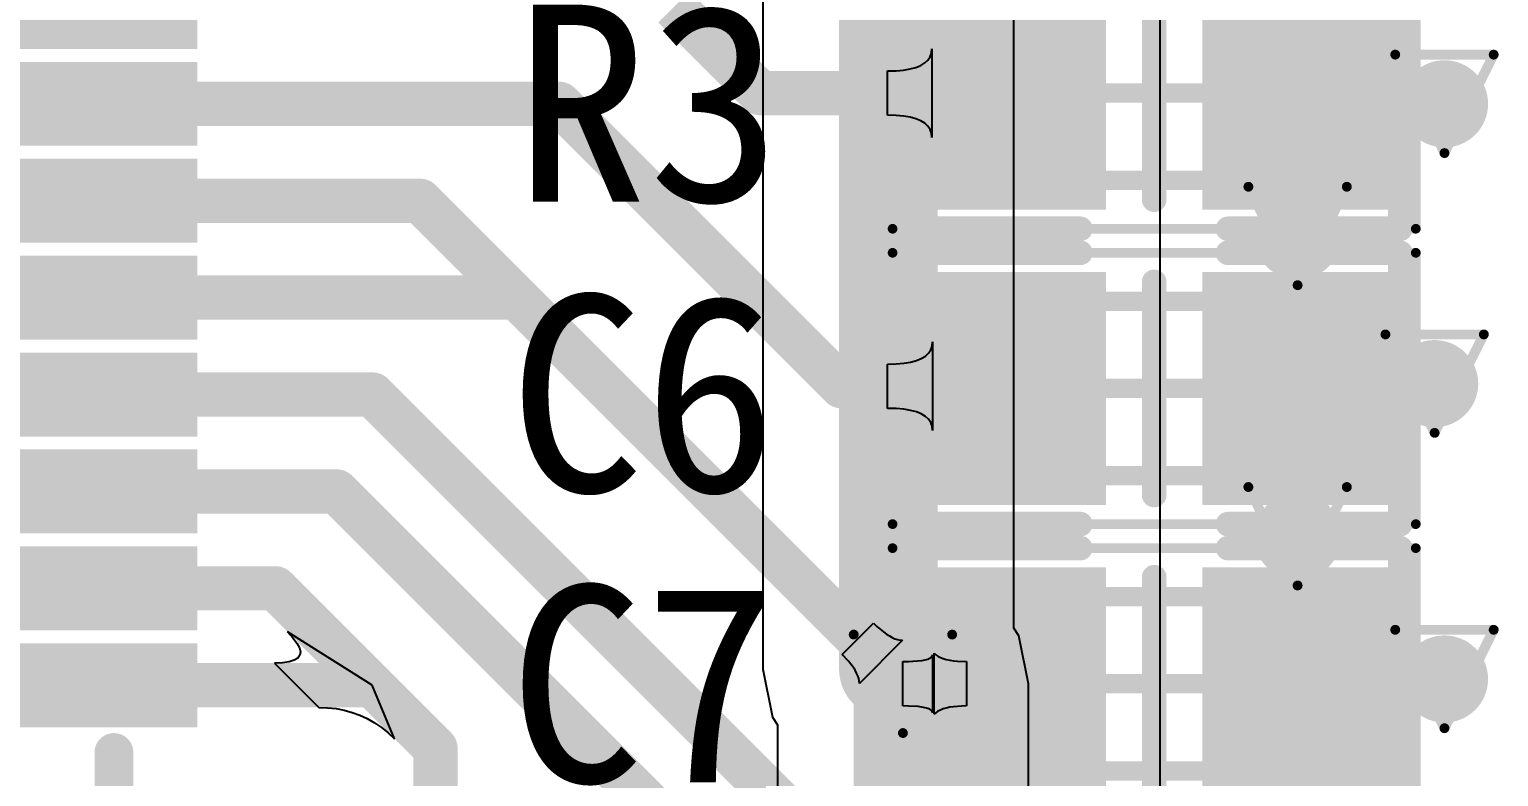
# Model space of a CAD drawing. Extents: x 75 to 173, y 40 to 188.
# Drawn here: x 126.22 to 133.8, y 140.45 to 144.31 of the extents above; entities that cross this region are included whole.
import ezdxf

# ---------------------------------------------------------------- set-up
doc = ezdxf.new("R2010")
doc.units = 0
doc.header["$MEASUREMENT"] = 0
doc.layers.get('0').update_dxf_attribs({"linetype": 'CONTINUOUS'})
for name, color, linetype in [('BottomLayer', 5, 'CONTINUOUS'), ('DRILLDRAWING', 1, 'CONTINUOUS'), ('MECHANICAL13', 56, 'CONTINUOUS'), ('MECHANICAL15', 56, 'CONTINUOUS'), ('MULTILAYER', 9, 'CONTINUOUS'), ('TopLayer', 1, 'CONTINUOUS'), ('TOPOVERLAY', 2, 'CONTINUOUS'), ('TOPPASTE', 8, 'CONTINUOUS'), ('TOPSOLDER', 216, 'CONTINUOUS'), ('ViaHoleLayer', 16, 'CONTINUOUS')]:
    doc.layers.add(name, color=color, linetype=linetype)

# ---------------------------------------------------------------- blocks, each defined once
blk = doc.blocks.new('QFN_64PIN_7')
at = {"layer": 'TOPOVERLAY', "const_width": 0.2}
blk.add_lwpolyline([(4.572, 4.572), (4.097002, 4.572)], dxfattribs=at)
at = {"layer": 'TOPOVERLAY', "const_width": 0.1}
blk.add_lwpolyline([(4.047002, 4.572, 1), (4.147002, 4.572, 1)], format="xyb", close=True, dxfattribs=at)
at = {"layer": 'TOPPASTE'}
for points in [[(0.635, 4.100002), (0.864997, 4.100002), (0.635, 4.9), (0.864997, 4.9)], [(1.134999, 4.100002), (1.364996, 4.100002), (1.134999, 4.9), (1.364996, 4.9)], [(1.634998, 4.100002), (1.864995, 4.100002), (1.634998, 4.9), (1.864995, 4.9)], [(2.134997, 4.100002), (2.364994, 4.100002), (2.134997, 4.9), (2.364994, 4.9)], [(2.634996, 4.100002), (2.864993, 4.100002), (2.634996, 4.9), (2.864993, 4.9)], [(3.134995, 4.100002), (3.364992, 4.100002), (3.134995, 4.9), (3.364992, 4.9)], [(3.634994, 4.100002), (3.864991, 4.100002), (3.634994, 4.9), (3.864991, 4.9)]]:
    blk.add_solid(points, dxfattribs=at)
at = {"layer": 'TOPSOLDER'}
for points in [[(0.033401, 3.998402), (0.466598, 3.998402), (0.033401, 5.0016), (0.466598, 5.0016)], [(0.5334, 3.998402), (0.966597, 3.998402), (0.5334, 5.0016), (0.966597, 5.0016)], [(1.033399, 3.998402), (1.466596, 3.998402), (1.033399, 5.0016), (1.466596, 5.0016)], [(1.533398, 3.998402), (1.966595, 3.998402), (1.533398, 5.0016), (1.966595, 5.0016)], [(2.033397, 3.998402), (2.466594, 3.998402), (2.033397, 5.0016), (2.466594, 5.0016)], [(2.533396, 3.998402), (2.966593, 3.998402), (2.533396, 5.0016), (2.966593, 5.0016)], [(3.033395, 3.998402), (3.466592, 3.998402), (3.033395, 5.0016), (3.466592, 5.0016)], [(3.533394, 3.998402), (3.966591, 3.998402), (3.533394, 5.0016), (3.966591, 5.0016)]]:
    blk.add_solid(points, dxfattribs=at)
blk = doc.blocks.new('R0603_72')
at = {"layer": 'MECHANICAL13', "const_width": 0.1}
for points in [[(-0.850001, 0.449999), (-0.850001, -0.450002)], [(0.849998, 0.449999), (-0.850001, 0.449999)], [(0.849998, 0.449999), (0.849998, -0.450002)], [(0.849998, -0.450002), (-0.850001, -0.450002)]]:
    blk.add_lwpolyline(points, dxfattribs=at)
at = {"layer": 'MECHANICAL13', "const_width": 0.05}
for points in [[(-0.875, 0.449999, 1), (-0.825002, 0.449999, 1)], [(-0.875, 0.449999, 1), (-0.825002, 0.449999, 1)], [(0.825, 0.449999, 1), (0.874997, 0.449999, 1)], [(0.825, 0.449999, 1), (0.874997, 0.449999, 1)], [(-0.875, -0.450002, 1), (-0.825002, -0.450002, 1)], [(-0.875, -0.450002, 1), (-0.825002, -0.450002, 1)], [(0.825, -0.450002, 1), (0.874997, -0.450002, 1)], [(0.825, -0.450002, 1), (0.874997, -0.450002, 1)]]:
    blk.add_lwpolyline(points, format="xyb", close=True, dxfattribs=at)
at = {"layer": 'MECHANICAL15'}
for points, const_width in [([(1.35, 0.700001), (-1.35, 0.700001)], 0.05), ([(-1.35, 0.700001), (-1.35, -0.700001)], 0.05), ([(1.35, 0.700001), (1.35, -0.700001)], 0.05), ([(0, 0.449999), (0, -0.450002)], 0.1), ([(0.449999, 0), (-0.450002, 0)], 0.1), ([(1.35, -0.700001), (-1.35, -0.700001)], 0.05)]:
    blk.add_lwpolyline(points, dxfattribs=dict(at, const_width=const_width))
for points, const_width in [([(-1.362499, 0.700001, 1), (-1.3375, 0.700001, 1)], 0.024999), ([(-1.362499, 0.700001, 1), (-1.3375, 0.700001, 1)], 0.024999), ([(1.3375, 0.700001, 1), (1.362499, 0.700001, 1)], 0.024999), ([(1.3375, 0.700001, 1), (1.362499, 0.700001, 1)], 0.024999), ([(-0.024999, 0.449999, 1), (0.024999, 0.449999, 1)], 0.05), ([(-0.475, 0, 1), (-0.425003, 0, 1)], 0.05), ([(0.425, 0, 1), (0.474998, 0, 1)], 0.05), ([(-0.024999, -0.450002, 1), (0.024999, -0.450002, 1)], 0.05), ([(-1.362499, -0.700001, 1), (-1.3375, -0.700001, 1)], 0.024999), ([(-1.362499, -0.700001, 1), (-1.3375, -0.700001, 1)], 0.024999), ([(1.3375, -0.700001, 1), (1.362499, -0.700001, 1)], 0.024999), ([(1.3375, -0.700001, 1), (1.362499, -0.700001, 1)], 0.024999)]:
    blk.add_lwpolyline(points, format="xyb", close=True, dxfattribs=dict(at, const_width=const_width))
at = {"layer": 'TOPOVERLAY', "const_width": 0.127}
for points in [[(-1.27, 0.700001), (-1.27, -0.700001)], [(-0.381, 0.700001), (-1.27, 0.700001)], [(1.27, 0.700001), (0.381, 0.700001)], [(1.27, 0.700001), (1.27, -0.700001)], [(0, 0.549999), (0, -0.549999)], [(-0.381, -0.700001), (-1.27, -0.700001)], [(1.27, -0.700001), (0.381, -0.700001)]]:
    blk.add_lwpolyline(points, dxfattribs=at)
at = {"layer": 'TOPOVERLAY', "const_width": 0.0635}
for points in [[(-1.30175, 0.700001, 1), (-1.23825, 0.700001, 1)], [(-1.30175, 0.700001, 1), (-1.23825, 0.700001, 1)], [(-0.41275, 0.700001, 1), (-0.34925, 0.700001, 1)], [(0.34925, 0.700001, 1), (0.41275, 0.700001, 1)], [(1.23825, 0.700001, 1), (1.30175, 0.700001, 1)], [(1.23825, 0.700001, 1), (1.30175, 0.700001, 1)], [(-0.03175, 0.549999, 1), (0.03175, 0.549999, 1)], [(-0.03175, -0.549999, 1), (0.03175, -0.549999, 1)], [(-1.30175, -0.700001, 1), (-1.23825, -0.700001, 1)], [(-1.30175, -0.700001, 1), (-1.23825, -0.700001, 1)], [(-0.41275, -0.700001, 1), (-0.34925, -0.700001, 1)], [(0.34925, -0.700001, 1), (0.41275, -0.700001, 1)], [(1.23825, -0.700001, 1), (1.30175, -0.700001, 1)], [(1.23825, -0.700001, 1), (1.30175, -0.700001, 1)]]:
    blk.add_lwpolyline(points, format="xyb", close=True, dxfattribs=at)
at = {"layer": 'TOPPASTE'}
for points in [[(-0.350002, -0.499999), (-0.350002, 0.499999), (-1.15, -0.499999), (-1.15, 0.499999)], [(1.149998, -0.499999), (1.149998, 0.499999), (0.349999, -0.499999), (0.349999, 0.499999)]]:
    blk.add_solid(points, dxfattribs=at)
at = {"layer": 'TOPSOLDER'}
for points in [[(-0.248402, -0.601599), (-0.248402, 0.601599), (-1.2516, -0.601599), (-1.2516, 0.601599)], [(1.251598, -0.601599), (1.251598, 0.601599), (0.248399, -0.601599), (0.248399, 0.601599)]]:
    blk.add_solid(points, dxfattribs=at)
blk = doc.blocks.new('C0603_115')
at = {"layer": 'MECHANICAL13', "const_width": 0.1}
for points in [[(-0.850001, 0.449999), (0.849998, 0.449999)], [(-0.850001, -0.450002), (-0.850001, 0.449999)], [(0.849998, -0.450002), (0.849998, 0.449999)], [(-0.850001, -0.450002), (0.849998, -0.450002)]]:
    blk.add_lwpolyline(points, dxfattribs=at)
at = {"layer": 'MECHANICAL13', "const_width": 0.05}
for points in [[(-0.875, 0.449999, 1), (-0.825002, 0.449999, 1)], [(-0.875, 0.449999, 1), (-0.825002, 0.449999, 1)], [(0.825, 0.449999, 1), (0.874997, 0.449999, 1)], [(0.825, 0.449999, 1), (0.874997, 0.449999, 1)], [(-0.875, -0.450002, 1), (-0.825002, -0.450002, 1)], [(-0.875, -0.450002, 1), (-0.825002, -0.450002, 1)], [(0.825, -0.450002, 1), (0.874997, -0.450002, 1)], [(0.825, -0.450002, 1), (0.874997, -0.450002, 1)]]:
    blk.add_lwpolyline(points, format="xyb", close=True, dxfattribs=at)
at = {"layer": 'MECHANICAL15'}
for points, const_width in [([(-1.35, -0.700001), (-1.35, 0.700001)], 0.05), ([(-1.35, 0.700001), (1.35, 0.700001)], 0.05), ([(1.35, -0.700001), (1.35, 0.700001)], 0.05), ([(0, -0.450002), (0, 0.449999)], 0.1), ([(-0.450002, 0), (0.449999, 0)], 0.1), ([(-1.35, -0.700001), (1.35, -0.700001)], 0.05)]:
    blk.add_lwpolyline(points, dxfattribs=dict(at, const_width=const_width))
for points, const_width in [([(-1.362499, 0.700001, 1), (-1.3375, 0.700001, 1)], 0.024999), ([(-1.362499, 0.700001, 1), (-1.3375, 0.700001, 1)], 0.024999), ([(1.3375, 0.700001, 1), (1.362499, 0.700001, 1)], 0.024999), ([(1.3375, 0.700001, 1), (1.362499, 0.700001, 1)], 0.024999), ([(-0.024999, 0.449999, 1), (0.024999, 0.449999, 1)], 0.05), ([(-0.475, 0, 1), (-0.425003, 0, 1)], 0.05), ([(0.425, 0, 1), (0.474998, 0, 1)], 0.05), ([(-0.024999, -0.450002, 1), (0.024999, -0.450002, 1)], 0.05), ([(-1.362499, -0.700001, 1), (-1.3375, -0.700001, 1)], 0.024999), ([(-1.362499, -0.700001, 1), (-1.3375, -0.700001, 1)], 0.024999), ([(1.3375, -0.700001, 1), (1.362499, -0.700001, 1)], 0.024999), ([(1.3375, -0.700001, 1), (1.362499, -0.700001, 1)], 0.024999)]:
    blk.add_lwpolyline(points, format="xyb", close=True, dxfattribs=dict(at, const_width=const_width))
at = {"layer": 'TOPOVERLAY', "const_width": 0.127}
for points in [[(-1.27, 0.700001), (-0.381, 0.700001)], [(-1.27, -0.700001), (-1.27, 0.700001)], [(0.381, 0.700001), (1.27, 0.700001)], [(1.27, -0.700001), (1.27, 0.700001)], [(0, -0.549999), (0, 0.549999)], [(-1.27, -0.700001), (-0.381, -0.700001)], [(0.381, -0.700001), (1.27, -0.700001)]]:
    blk.add_lwpolyline(points, dxfattribs=at)
at = {"layer": 'TOPOVERLAY', "const_width": 0.0635}
for points in [[(-1.30175, 0.700001, 1), (-1.23825, 0.700001, 1)], [(-1.30175, 0.700001, 1), (-1.23825, 0.700001, 1)], [(-0.41275, 0.700001, 1), (-0.34925, 0.700001, 1)], [(0.34925, 0.700001, 1), (0.41275, 0.700001, 1)], [(1.23825, 0.700001, 1), (1.30175, 0.700001, 1)], [(1.23825, 0.700001, 1), (1.30175, 0.700001, 1)], [(-0.03175, 0.549999, 1), (0.03175, 0.549999, 1)], [(-0.03175, -0.549999, 1), (0.03175, -0.549999, 1)], [(-1.30175, -0.700001, 1), (-1.23825, -0.700001, 1)], [(-1.30175, -0.700001, 1), (-1.23825, -0.700001, 1)], [(-0.41275, -0.700001, 1), (-0.34925, -0.700001, 1)], [(0.34925, -0.700001, 1), (0.41275, -0.700001, 1)], [(1.23825, -0.700001, 1), (1.30175, -0.700001, 1)], [(1.23825, -0.700001, 1), (1.30175, -0.700001, 1)]]:
    blk.add_lwpolyline(points, format="xyb", close=True, dxfattribs=at)
at = {"layer": 'TOPPASTE'}
for points in [[(-0.350002, -0.499999), (-0.350002, 0.499999), (-1.15, -0.499999), (-1.15, 0.499999)], [(1.149998, -0.499999), (1.149998, 0.499999), (0.349999, -0.499999), (0.349999, 0.499999)]]:
    blk.add_solid(points, dxfattribs=at)
at = {"layer": 'TOPSOLDER'}
for points in [[(-0.248402, -0.601599), (-0.248402, 0.601599), (-1.2516, -0.601599), (-1.2516, 0.601599)], [(1.251598, -0.601599), (1.251598, 0.601599), (0.248399, -0.601599), (0.248399, 0.601599)]]:
    blk.add_solid(points, dxfattribs=at)
blk = doc.blocks.new('C0603_116')
at = {"layer": 'MECHANICAL13', "const_width": 0.1}
for points in [[(-0.850001, 0.449999), (0.849998, 0.449999)], [(-0.850001, -0.450002), (-0.850001, 0.449999)], [(0.849998, -0.450002), (0.849998, 0.449999)], [(-0.850001, -0.450002), (0.849998, -0.450002)]]:
    blk.add_lwpolyline(points, dxfattribs=at)
at = {"layer": 'MECHANICAL13', "const_width": 0.05}
for points in [[(-0.875, 0.449999, 1), (-0.825002, 0.449999, 1)], [(-0.875, 0.449999, 1), (-0.825002, 0.449999, 1)], [(0.825, 0.449999, 1), (0.874997, 0.449999, 1)], [(0.825, 0.449999, 1), (0.874997, 0.449999, 1)], [(-0.875, -0.450002, 1), (-0.825002, -0.450002, 1)], [(-0.875, -0.450002, 1), (-0.825002, -0.450002, 1)], [(0.825, -0.450002, 1), (0.874997, -0.450002, 1)], [(0.825, -0.450002, 1), (0.874997, -0.450002, 1)]]:
    blk.add_lwpolyline(points, format="xyb", close=True, dxfattribs=at)
at = {"layer": 'MECHANICAL15'}
for points, const_width in [([(-1.35, -0.700001), (-1.35, 0.700001)], 0.05), ([(-1.35, 0.700001), (1.35, 0.700001)], 0.05), ([(1.35, -0.700001), (1.35, 0.700001)], 0.05), ([(0, -0.450002), (0, 0.449999)], 0.1), ([(-0.450002, 0), (0.449999, 0)], 0.1), ([(-1.35, -0.700001), (1.35, -0.700001)], 0.05)]:
    blk.add_lwpolyline(points, dxfattribs=dict(at, const_width=const_width))
for points, const_width in [([(-1.362499, 0.700001, 1), (-1.3375, 0.700001, 1)], 0.024999), ([(-1.362499, 0.700001, 1), (-1.3375, 0.700001, 1)], 0.024999), ([(1.3375, 0.700001, 1), (1.362499, 0.700001, 1)], 0.024999), ([(1.3375, 0.700001, 1), (1.362499, 0.700001, 1)], 0.024999), ([(-0.024999, 0.449999, 1), (0.024999, 0.449999, 1)], 0.05), ([(-0.475, 0, 1), (-0.425003, 0, 1)], 0.05), ([(0.425, 0, 1), (0.474998, 0, 1)], 0.05), ([(-0.024999, -0.450002, 1), (0.024999, -0.450002, 1)], 0.05), ([(-1.362499, -0.700001, 1), (-1.3375, -0.700001, 1)], 0.024999), ([(-1.362499, -0.700001, 1), (-1.3375, -0.700001, 1)], 0.024999), ([(1.3375, -0.700001, 1), (1.362499, -0.700001, 1)], 0.024999), ([(1.3375, -0.700001, 1), (1.362499, -0.700001, 1)], 0.024999)]:
    blk.add_lwpolyline(points, format="xyb", close=True, dxfattribs=dict(at, const_width=const_width))
at = {"layer": 'TOPOVERLAY', "const_width": 0.127}
for points in [[(-1.27, 0.700001), (-0.381, 0.700001)], [(-1.27, -0.700001), (-1.27, 0.700001)], [(0.381, 0.700001), (1.27, 0.700001)], [(1.27, -0.700001), (1.27, 0.700001)], [(0, -0.549999), (0, 0.549999)], [(-1.27, -0.700001), (-0.381, -0.700001)], [(0.381, -0.700001), (1.27, -0.700001)]]:
    blk.add_lwpolyline(points, dxfattribs=at)
at = {"layer": 'TOPOVERLAY', "const_width": 0.0635}
for points in [[(-1.30175, 0.700001, 1), (-1.23825, 0.700001, 1)], [(-1.30175, 0.700001, 1), (-1.23825, 0.700001, 1)], [(-0.41275, 0.700001, 1), (-0.34925, 0.700001, 1)], [(0.34925, 0.700001, 1), (0.41275, 0.700001, 1)], [(1.23825, 0.700001, 1), (1.30175, 0.700001, 1)], [(1.23825, 0.700001, 1), (1.30175, 0.700001, 1)], [(-0.03175, 0.549999, 1), (0.03175, 0.549999, 1)], [(-0.03175, -0.549999, 1), (0.03175, -0.549999, 1)], [(-1.30175, -0.700001, 1), (-1.23825, -0.700001, 1)], [(-1.30175, -0.700001, 1), (-1.23825, -0.700001, 1)], [(-0.41275, -0.700001, 1), (-0.34925, -0.700001, 1)], [(0.34925, -0.700001, 1), (0.41275, -0.700001, 1)], [(1.23825, -0.700001, 1), (1.30175, -0.700001, 1)], [(1.23825, -0.700001, 1), (1.30175, -0.700001, 1)]]:
    blk.add_lwpolyline(points, format="xyb", close=True, dxfattribs=at)
at = {"layer": 'TOPPASTE'}
for points in [[(-0.350002, -0.499999), (-0.350002, 0.499999), (-1.15, -0.499999), (-1.15, 0.499999)], [(1.149998, -0.499999), (1.149998, 0.499999), (0.349999, -0.499999), (0.349999, 0.499999)]]:
    blk.add_solid(points, dxfattribs=at)
at = {"layer": 'TOPSOLDER'}
for points in [[(-0.248402, -0.601599), (-0.248402, 0.601599), (-1.2516, -0.601599), (-1.2516, 0.601599)], [(1.251598, -0.601599), (1.251598, 0.601599), (0.248399, -0.601599), (0.248399, 0.601599)]]:
    blk.add_solid(points, dxfattribs=at)

msp = doc.modelspace()

# ---------------------------------------------------------------- linework, layer by layer
at = {"layer": 'BottomLayer'}
for p, q in [((130.00401, 147.48442), (130.00401, 141.00682)), ((131.2989, 141.21837), (131.2989, 147.48442)), ((131.32521, 141.17898), (131.2989, 141.21837)), ((131.3745, 140.93122), (131.32521, 141.17898)), ((130.00401, 141.00682), (130.0533, 140.75906)), ((131.3745, 138.82182), (131.3745, 140.93122)), ((130.0533, 140.75906), (130.07962, 140.71967)), ((130.07962, 140.71967), (130.07962, 139.09))]:
    msp.add_line(p, q, dxfattribs=at)
at = {"layer": 'BottomLayer', "const_width": 0.508}
for points in [[(130.65146, 141.00682), (130.65146, 147.48442)], [(130.65146, 141.00682), (130.72706, 140.93122)], [(130.72706, 138.82182), (130.72706, 140.93122)]]:
    msp.add_lwpolyline(points, dxfattribs=at)
at = {"layer": 'BottomLayer'}
for points, const_width in [([(133.40916, 143.92382, 1), (133.63415, 143.92382, 1)], 0.225), ([(132.65128, 143.24202, 1), (132.87628, 143.24202, 1)], 0.225), ([(133.35836, 142.48002, 1), (133.58335, 142.48002, 1)], 0.225), ([(132.65128, 141.69262, 1), (132.87628, 141.69262, 1)], 0.225), ([(130.52446, 141.00682, 1), (130.77846, 141.00682, 1)], 0.254), ([(130.52446, 141.00682, 1), (130.77846, 141.00682, 1)], 0.254), ([(130.60006, 140.93122, 1), (130.85406, 140.93122, 1)], 0.254), ([(130.60006, 140.93122, 1), (130.85406, 140.93122, 1)], 0.254), ([(133.40916, 140.95602, 1), (133.63415, 140.95602, 1)], 0.225), ([(130.61456, 140.93122, 1), (130.83956, 140.93122, 1)], 0.225)]:
    msp.add_lwpolyline(points, format="xyb", close=True, dxfattribs=dict(at, const_width=const_width))
at = {"layer": 'DRILLDRAWING', "const_width": 0.0508}
for points in [[(133.26766, 144.17782), (133.77566, 144.17782)], [(133.26766, 144.17782), (133.52166, 143.66982)], [(133.52166, 143.66982), (133.77566, 144.17782)], [(132.50978, 143.49602), (133.01778, 143.49602)], [(132.50978, 143.49602), (132.76378, 142.98802)], [(132.76378, 142.98802), (133.01778, 143.49602)], [(133.21686, 142.73402), (133.72486, 142.73402)], [(133.21686, 142.73402), (133.47086, 142.22602)], [(133.47086, 142.22602), (133.72486, 142.73402)], [(132.50978, 141.94662), (133.01778, 141.94662)], [(132.50978, 141.94662), (132.76378, 141.43862)], [(132.76378, 141.43862), (133.01778, 141.94662)], [(130.47306, 141.18522), (130.98106, 141.18522)], [(130.47306, 141.18522), (130.72706, 140.67722)], [(130.72706, 140.67722), (130.98106, 141.18522)], [(133.26766, 141.21002), (133.77566, 141.21002)], [(133.26766, 141.21002), (133.52166, 140.70202)], [(133.52166, 140.70202), (133.77566, 141.21002)]]:
    msp.add_lwpolyline(points, dxfattribs=at)
at = {"layer": 'DRILLDRAWING', "const_width": 0.0254}
for points in [[(133.25496, 144.17782, 1), (133.28036, 144.17782, 1)], [(133.25496, 144.17782, 1), (133.28036, 144.17782, 1)], [(133.76296, 144.17782, 1), (133.78836, 144.17782, 1)], [(133.76296, 144.17782, 1), (133.78836, 144.17782, 1)], [(133.50896, 143.66982, 1), (133.53436, 143.66982, 1)], [(133.50896, 143.66982, 1), (133.53436, 143.66982, 1)], [(132.49708, 143.49602, 1), (132.52248, 143.49602, 1)], [(132.49708, 143.49602, 1), (132.52248, 143.49602, 1)], [(133.00508, 143.49602, 1), (133.03048, 143.49602, 1)], [(133.00508, 143.49602, 1), (133.03048, 143.49602, 1)], [(132.75108, 142.98802, 1), (132.77648, 142.98802, 1)], [(132.75108, 142.98802, 1), (132.77648, 142.98802, 1)], [(133.20416, 142.73402, 1), (133.22956, 142.73402, 1)], [(133.20416, 142.73402, 1), (133.22956, 142.73402, 1)], [(133.71216, 142.73402, 1), (133.73756, 142.73402, 1)], [(133.71216, 142.73402, 1), (133.73756, 142.73402, 1)], [(133.45816, 142.22602, 1), (133.48356, 142.22602, 1)], [(133.45816, 142.22602, 1), (133.48356, 142.22602, 1)], [(132.49708, 141.94662, 1), (132.52248, 141.94662, 1)], [(132.49708, 141.94662, 1), (132.52248, 141.94662, 1)], [(133.00508, 141.94662, 1), (133.03048, 141.94662, 1)], [(133.00508, 141.94662, 1), (133.03048, 141.94662, 1)], [(132.75108, 141.43862, 1), (132.77648, 141.43862, 1)], [(132.75108, 141.43862, 1), (132.77648, 141.43862, 1)], [(130.46036, 141.18522, 1), (130.48576, 141.18522, 1)], [(130.46036, 141.18522, 1), (130.48576, 141.18522, 1)], [(130.96836, 141.18522, 1), (130.99376, 141.18522, 1)], [(130.96836, 141.18522, 1), (130.99376, 141.18522, 1)], [(133.25496, 141.21002, 1), (133.28036, 141.21002, 1)], [(133.25496, 141.21002, 1), (133.28036, 141.21002, 1)], [(133.76296, 141.21002, 1), (133.78836, 141.21002, 1)], [(133.76296, 141.21002, 1), (133.78836, 141.21002, 1)], [(133.50896, 140.70202, 1), (133.53436, 140.70202, 1)], [(133.50896, 140.70202, 1), (133.53436, 140.70202, 1)], [(130.71436, 140.67722, 1), (130.73976, 140.67722, 1)], [(130.71436, 140.67722, 1), (130.73976, 140.67722, 1)]]:
    msp.add_lwpolyline(points, format="xyb", close=True, dxfattribs=at)
at = {"layer": 'MULTILAYER', "const_width": 0.225}
for points in [[(133.40916, 143.92382, 1), (133.63415, 143.92382, 1)], [(132.65128, 143.24202, 1), (132.87628, 143.24202, 1)], [(133.35836, 142.48002, 1), (133.58335, 142.48002, 1)], [(132.65128, 141.69262, 1), (132.87628, 141.69262, 1)], [(133.40916, 140.95602, 1), (133.63415, 140.95602, 1)], [(130.61456, 140.93122, 1), (130.83956, 140.93122, 1)]]:
    msp.add_lwpolyline(points, format="xyb", close=True, dxfattribs=at)
at = {"layer": 'TopLayer'}
for p, q in [((132.05466, 143.09822), (132.05466, 144.41882)), ((130.81956, 144.1221), (130.84013, 144.13467)), ((130.84013, 144.13467), (130.85614, 144.14953)), ((130.85614, 144.14953), (130.86757, 144.16667)), ((130.86757, 144.16667), (130.87442, 144.1861)), ((130.87442, 144.1861), (130.87671, 144.20782)), ((130.87671, 144.20782), (130.87671, 143.75062)), ((130.64811, 144.09352), (130.69154, 144.09466)), ((130.64811, 143.86492), (130.64811, 144.09352)), ((130.69154, 144.09466), (130.73041, 144.09809)), ((130.73041, 144.09809), (130.7647, 144.10381)), ((130.7647, 144.10381), (130.79441, 144.11181)), ((130.79441, 144.11181), (130.81956, 144.1221)), ((130.69154, 143.86378), (130.64811, 143.86492)), ((130.73041, 143.86035), (130.69154, 143.86378)), ((130.7647, 143.85463), (130.73041, 143.86035)), ((130.79441, 143.84663), (130.7647, 143.85463)), ((130.81956, 143.83635), (130.79441, 143.84663)), ((130.84013, 143.82377), (130.81956, 143.83635)), ((130.85614, 143.80891), (130.84013, 143.82377)), ((130.86757, 143.79177), (130.85614, 143.80891)), ((130.87442, 143.77234), (130.86757, 143.79177)), ((130.87671, 143.75062), (130.87442, 143.77234)), ((132.05466, 141.57422), (132.05466, 143.09822)), ((132.05466, 143.09822), (132.05466, 143.09822)), ((130.87744, 142.67369), (130.87976, 142.69541)), ((130.87976, 142.69541), (130.87976, 142.23821)), ((130.82184, 142.60968), (130.84269, 142.62226)), ((130.84269, 142.62226), (130.85891, 142.63711)), ((130.85891, 142.63711), (130.87049, 142.65426)), ((130.87049, 142.65426), (130.87744, 142.67369)), ((130.64811, 142.58111), (130.69212, 142.58225)), ((130.64811, 142.35251), (130.64811, 142.58111)), ((130.69212, 142.58225), (130.7315, 142.58568)), ((130.7315, 142.58568), (130.76625, 142.59139)), ((130.76625, 142.59139), (130.79636, 142.5994)), ((130.79636, 142.5994), (130.82184, 142.60968)), ((130.69212, 142.35136), (130.64811, 142.35251)), ((130.7315, 142.34794), (130.69212, 142.35136)), ((130.76625, 142.34222), (130.7315, 142.34794)), ((130.79636, 142.33422), (130.76625, 142.34222)), ((130.82184, 142.32393), (130.79636, 142.33422)), ((130.84269, 142.31136), (130.82184, 142.32393)), ((130.85891, 142.2965), (130.84269, 142.31136)), ((130.87049, 142.27936), (130.85891, 142.2965)), ((130.87744, 142.25992), (130.87049, 142.27936)), ((130.87976, 142.23821), (130.87744, 142.25992)), ((132.05466, 140.05022), (132.05466, 141.57422)), ((127.98865, 140.92383), (127.55106, 141.19977)), ((127.55106, 141.19977), (127.57948, 141.16906)), ((130.41373, 141.0829), (130.57538, 141.24454)), ((130.57538, 141.24454), (130.59288, 141.22765)), ((130.59288, 141.22765), (130.62618, 141.19924)), ((130.62618, 141.19924), (130.64198, 141.18772)), ((130.64198, 141.18772), (130.6572, 141.17799)), ((130.6572, 141.17799), (130.67186, 141.17005)), ((127.57948, 141.16906), (127.60011, 141.14158)), ((127.60011, 141.14158), (127.61292, 141.11733)), ((127.61292, 141.11733), (127.61793, 141.09632)), ((130.72481, 141.15621), (130.50207, 140.93347)), ((130.67186, 141.17005), (130.68595, 141.1639)), ((130.68595, 141.1639), (130.69947, 141.15955)), ((130.69947, 141.15955), (130.71242, 141.15698)), ((130.71242, 141.15698), (130.72481, 141.15621)), ((127.52592, 141.03974), (127.4841, 141.03813)), ((127.4841, 141.03813), (127.7127, 140.80953)), ((127.55993, 141.0446), (127.52592, 141.03974)), ((127.58614, 141.05268), (127.55993, 141.0446)), ((127.60454, 141.06399), (127.58614, 141.05268)), ((127.61514, 141.07854), (127.60454, 141.06399)), ((127.61793, 141.09632), (127.61514, 141.07854)), ((130.44573, 141.04846), (130.41373, 141.0829)), ((130.45904, 141.03209), (130.44573, 141.04846)), ((130.47056, 141.0163), (130.45904, 141.03209)), ((130.72706, 141.04552), (130.75607, 141.04587)), ((130.72706, 140.81692), (130.72706, 141.04552)), ((130.75607, 141.04587), (130.82479, 141.05118)), ((130.82479, 141.05118), (130.84158, 141.05436)), ((130.84158, 141.05436), (130.85532, 141.05825)), ((130.85532, 141.05825), (130.86601, 141.06284)), ((130.86601, 141.06284), (130.87365, 141.06815)), ((130.87365, 141.06815), (130.87823, 141.07416)), ((130.87823, 141.07416), (130.87976, 141.08087)), ((130.87976, 141.08087), (130.87976, 140.78157)), ((130.88774, 140.77372), (130.88774, 141.08872)), ((130.88774, 141.08872), (130.89704, 141.08051)), ((130.89704, 141.08051), (130.90801, 141.07317)), ((130.90801, 141.07317), (130.92065, 141.06669)), ((130.92065, 141.06669), (130.93496, 141.06107)), ((130.93496, 141.06107), (130.95094, 141.05632)), ((130.95094, 141.05632), (130.96859, 141.05243)), ((130.96859, 141.05243), (130.9879, 141.04941)), ((130.9879, 141.04941), (131.00889, 141.04725)), ((131.00889, 141.04725), (131.05586, 141.04552)), ((131.05586, 141.04552), (131.05586, 140.81692)), ((130.48029, 141.00107), (130.47056, 141.0163)), ((130.48823, 140.98641), (130.48029, 141.00107)), ((130.49437, 140.97233), (130.48823, 140.98641)), ((130.49873, 140.9588), (130.49437, 140.97233)), ((130.50129, 140.94585), (130.49873, 140.9588)), ((128.10295, 140.64788), (127.98865, 140.92383)), ((130.50207, 140.93347), (130.50129, 140.94585)), ((127.7127, 140.80953), (127.75775, 140.80791)), ((127.75775, 140.80791), (127.80146, 140.80306)), ((127.80146, 140.80306), (127.84384, 140.79498)), ((130.75607, 140.81657), (130.72706, 140.81692)), ((130.80493, 140.81374), (130.75607, 140.81657)), ((130.82479, 140.81126), (130.80493, 140.81374)), ((130.84158, 140.80808), (130.82479, 140.81126)), ((130.85532, 140.8042), (130.84158, 140.80808)), ((130.86601, 140.7996), (130.85532, 140.8042)), ((130.87365, 140.79429), (130.86601, 140.7996)), ((130.93496, 140.80137), (130.92065, 140.79575)), ((130.95094, 140.80612), (130.93496, 140.80137)), ((130.96859, 140.81001), (130.95094, 140.80612)), ((130.9879, 140.81303), (130.96859, 140.81001)), ((131.03154, 140.81649), (130.9879, 140.81303)), ((131.05586, 140.81692), (131.03154, 140.81649)), ((127.84384, 140.79498), (127.88487, 140.78367)), ((127.88487, 140.78367), (127.92456, 140.76912)), ((127.92456, 140.76912), (127.96292, 140.75134)), ((127.96292, 140.75134), (127.99993, 140.73032)), ((127.99993, 140.73032), (128.03561, 140.70608)), ((130.87823, 140.78828), (130.87365, 140.79429)), ((130.87976, 140.78157), (130.87823, 140.78828)), ((130.89704, 140.78193), (130.88774, 140.77372)), ((130.90801, 140.78927), (130.89704, 140.78193)), ((130.92065, 140.79575), (130.90801, 140.78927)), ((128.03561, 140.70608), (128.06995, 140.6786)), ((128.06995, 140.6786), (128.10295, 140.64788))]:
    msp.add_line(p, q, dxfattribs=at)
at = {"layer": 'TopLayer', "const_width": 0.2286}
for points in [[(129.54585, 144.42382), (129.99046, 143.97922)], [(129.99046, 143.97922), (131.27366, 143.97922)], [(126.58346, 143.92382), (128.95365, 143.92382)], [(128.95365, 143.92382), (130.41067, 142.46681)], [(126.58346, 143.42383), (128.23445, 143.42383)], [(128.23445, 143.42383), (130.72706, 140.93122)], [(126.58346, 142.92383), (128.72106, 142.92383)], [(130.41067, 142.46681), (131.26207, 142.46681)], [(131.26207, 142.46681), (131.27366, 142.45522)], [(126.58346, 142.42383), (127.98985, 142.42383)], [(127.98985, 142.42383), (132.42946, 137.98422)], [(126.58346, 141.92383), (127.80405, 141.92383)], [(127.80405, 141.92383), (131.71826, 138.00962)], [(126.58346, 141.42383), (127.48865, 141.42383)], [(127.48865, 141.42383), (127.98865, 140.92383)], [(126.58346, 140.92383), (127.98865, 140.92383)], [(127.98865, 140.92383), (128.31466, 140.59782)], [(130.72706, 140.93122), (131.27366, 140.93122)], [(128.31466, 137.46422), (128.31466, 140.59782)]]:
    msp.add_lwpolyline(points, dxfattribs=at)
at = {"layer": 'TopLayer'}
for points, const_width in [([(133.40916, 143.92382, 1), (133.63415, 143.92382, 1)], 0.225), ([(129.93331, 143.97922, 1), (130.04761, 143.97922, 1)], 0.1143), ([(129.93331, 143.97922, 1), (130.04761, 143.97922, 1)], 0.1143), ([(131.21651, 143.97922, 1), (131.33081, 143.97922, 1)], 0.1143), ([(126.52631, 143.92382, 1), (126.64061, 143.92382, 1)], 0.1143), ([(128.8965, 143.92382, 1), (129.0108, 143.92382, 1)], 0.1143), ([(128.8965, 143.92382, 1), (129.0108, 143.92382, 1)], 0.1143), ([(126.52631, 143.42383, 1), (126.64061, 143.42383, 1)], 0.1143), ([(128.1773, 143.42383, 1), (128.2916, 143.42383, 1)], 0.1143), ([(128.1773, 143.42383, 1), (128.2916, 143.42383, 1)], 0.1143), ([(132.65128, 143.24202, 1), (132.87628, 143.24202, 1)], 0.225), ([(126.52631, 142.92383, 1), (126.64061, 142.92383, 1)], 0.1143), ([(128.66391, 142.92383, 1), (128.77821, 142.92383, 1)], 0.1143), ([(133.35836, 142.48002, 1), (133.58335, 142.48002, 1)], 0.225), ([(130.35352, 142.46681, 1), (130.46782, 142.46681, 1)], 0.1143), ([(130.35352, 142.46681, 1), (130.46782, 142.46681, 1)], 0.1143), ([(131.20492, 142.46681, 1), (131.31922, 142.46681, 1)], 0.1143), ([(131.20492, 142.46681, 1), (131.31922, 142.46681, 1)], 0.1143), ([(131.21651, 142.45522, 1), (131.33081, 142.45522, 1)], 0.1143), ([(126.52631, 142.42383, 1), (126.64061, 142.42383, 1)], 0.1143), ([(127.9327, 142.42383, 1), (128.047, 142.42383, 1)], 0.1143), ([(127.9327, 142.42383, 1), (128.047, 142.42383, 1)], 0.1143), ([(126.52631, 141.92383, 1), (126.64061, 141.92383, 1)], 0.1143), ([(127.7469, 141.92383, 1), (127.8612, 141.92383, 1)], 0.1143), ([(127.7469, 141.92383, 1), (127.8612, 141.92383, 1)], 0.1143), ([(132.65128, 141.69262, 1), (132.87628, 141.69262, 1)], 0.225), ([(126.52631, 141.42383, 1), (126.64061, 141.42383, 1)], 0.1143), ([(127.4315, 141.42383, 1), (127.5458, 141.42383, 1)], 0.1143), ([(127.4315, 141.42383, 1), (127.5458, 141.42383, 1)], 0.1143), ([(133.40916, 140.95602, 1), (133.63415, 140.95602, 1)], 0.225), ([(130.61456, 140.93122, 1), (130.83956, 140.93122, 1)], 0.225), ([(126.52631, 140.92383, 1), (126.64061, 140.92383, 1)], 0.1143), ([(127.9315, 140.92383, 1), (128.0458, 140.92383, 1)], 0.1143), ([(127.9315, 140.92383, 1), (128.0458, 140.92383, 1)], 0.1143), ([(127.9315, 140.92383, 1), (128.0458, 140.92383, 1)], 0.1143), ([(130.66991, 140.93122, 1), (130.78421, 140.93122, 1)], 0.1143), ([(130.66991, 140.93122, 1), (130.78421, 140.93122, 1)], 0.1143), ([(131.21651, 140.93122, 1), (131.33081, 140.93122, 1)], 0.1143), ([(128.25751, 140.59782, 1), (128.37181, 140.59782, 1)], 0.1143), ([(128.25751, 140.59782, 1), (128.37181, 140.59782, 1)], 0.1143)]:
    msp.add_lwpolyline(points, format="xyb", close=True, dxfattribs=dict(at, const_width=const_width))
at = {"layer": 'ViaHoleLayer', "const_width": 0.1}
for points in [[(133.47166, 143.92382, 1), (133.57166, 143.92382, 1)], [(132.71378, 143.24202, 1), (132.81378, 143.24202, 1)], [(133.42086, 142.48002, 1), (133.52086, 142.48002, 1)], [(132.71378, 141.69262, 1), (132.81378, 141.69262, 1)], [(130.67706, 140.93122, 1), (130.77706, 140.93122, 1)], [(133.47166, 140.95602, 1), (133.57166, 140.95602, 1)]]:
    msp.add_lwpolyline(points, format="xyb", close=True, dxfattribs=at)

# ---------------------------------------------------------------- block references
for name, p, rotation in [('QFN_64PIN_7', (122.08346, 144.67382), 270), ('R0603_72', (132.02366, 143.97922), 180)]:
    msp.add_blockref(name, p, dxfattribs=dict(rotation=rotation))
for name, p in [('C0603_116', (132.02366, 142.45522)), ('C0603_115', (132.02366, 140.93122))]:
    msp.add_blockref(name, p)

# ---------------------------------------------------------------- texts
at = {"layer": 'TOPOVERLAY'}
for s, p in [('R3', (128.72106, 143.41982)), ('C6', (128.69566, 141.92122)), ('C7', (128.69566, 140.42262))]:
    msp.add_text(s, height=1.016, dxfattribs=at).set_placement(p)

doc.saveas('drawing.dxf')
